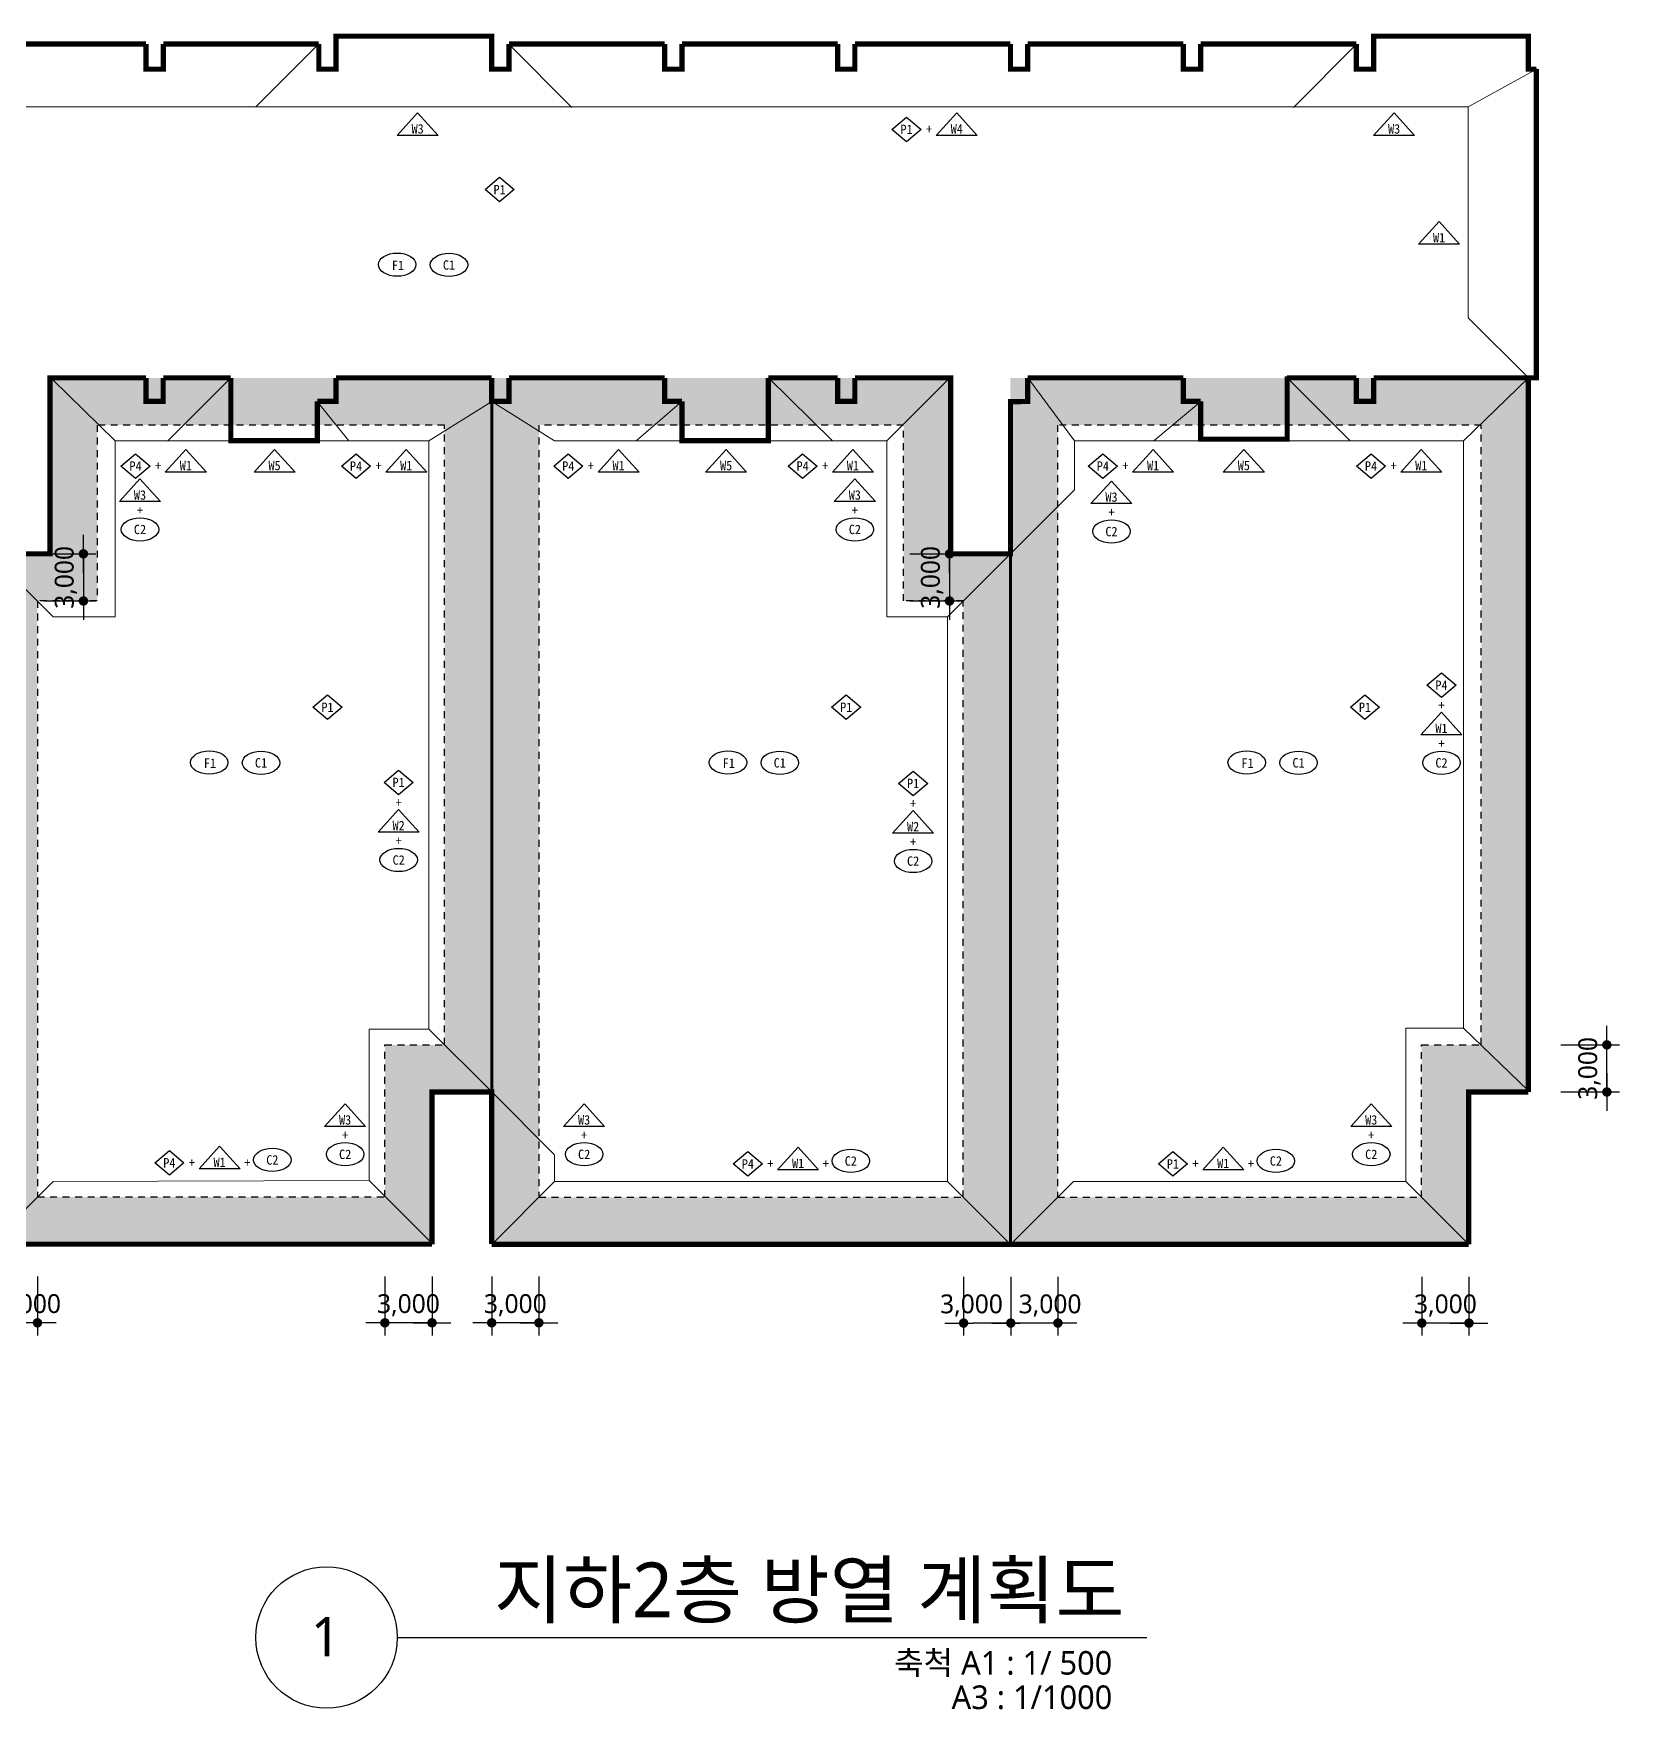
# Model space of a CAD drawing. Header units: millimetres. Extents: x 1915590 to 2257441, y 167795 to 1026436.
# Drawn here: x 2011392 to 2112280, y 170935 to 277602 of the extents above; entities that cross this region are included whole.
import ezdxf
from ezdxf.enums import TextEntityAlignment as Align

# ---------------------------------------------------------------- set-up
doc = ezdxf.new("R2010")
doc.units = ezdxf.units.MM
doc.header["$LTSCALE"] = 5
doc.header["$MEASUREMENT"] = 0
doc.header["$PDSIZE"] = -10
for name, pattern in [('CENTER2', [1.125, 0.75, -0.125, 0.125, -0.125]), ('DASHED', [0.75, 0.5, -0.25]), ('HID', [2, 1.1, -0.9]), ('HIDDEN2', [0.1875, 0.125, -0.0625]), ('PHANTOM2', [1.25, 0.625, -0.125, 0.125, -0.125, 0.125, -0.125])]:
    doc.linetypes.add(name, pattern=pattern)
doc.layers.get('0').update_dxf_attribs({"linetype": 'CONTINUOUS'})
doc.layers.get('Defpoints').update_dxf_attribs({"color": 153, "linetype": 'CONTINUOUS'})
for name, color, linetype, lineweight in [('A-DIMS', 7, 'CONTINUOUS', 25), ('A-XXXX-HATC', 8, 'CONTINUOUS', 18), ('A-XXXX-SYMB', 7, 'CONTINUOUS', 25), ('A-XXXX-TXT1', 3, 'CONTINUOUS', 25), ('S-ELEV-LIN1', 9, 'CONTINUOUS', 20)]:
    doc.layers.add(name, color=color, linetype=linetype, lineweight=lineweight)
for name, color, linetype in [('A-MARK-벽체방열-W1', 3, 'HIDDEN2'), ('A-MARK-벽체방열-W2', 6, 'HIDDEN2'), ('A-MARK-벽체방열-W3', 6, 'CONTINUOUS'), ('A-MARK-벽체방열-W4', 4, 'CONTINUOUS'), ('text', 3, 'CONTINUOUS'), ('일람 벽체', 7, 'CONTINUOUS')]:
    doc.layers.add(name, color=color, linetype=linetype)
doc.styles.add('HY울릉도L', font='')
doc.styles.add('돋움체', font='')
doc.styles.add('맑은고딕', font='malgun.ttf')
doc.styles.get('HY울릉도L').set_extended_font_data('HYwulM')
doc.styles.get('돋움체').set_extended_font_data('DotumChe')
doc.dimstyles.new('CDIM', dxfattribs={"dimtxt": 3, "dimasz": 1.5, "dimexe": 2, "dimexo": 1, "dimgap": 1, "dimtad": 1, "dimdec": 0, "dimrnd": 0.5, "dimzin": 0, "dimdsep": 32, "dimlunit": 6, "dimtxsty": 'HY울릉도L', "dimblk1": '_CIDOT', "dimblk2": '_CIDOT', "dimsah": 1, "dimcen": 5.5, "dimclrd": 2, "dimclre": 2, "dimclrt": 7, "dimadec": 0, "dimazin": 0, "dimtfac": 1, "dimtdec": 0, "dimtix": 1, "dimtmove": 2, "dimatfit": 1, "dimldrblk": '_CIDOT', "dimfxl": 1, "dimtolj": 1, "dimtzin": 0, "dimlwd": -1, "dimarcsym": 0})

# ---------------------------------------------------------------- blocks, each defined once
blk = doc.blocks.new('_CIDOT')
at = {"color": 0, "linetype": 'ByBlock'}
blk.add_line((2, 0), (-1, 0), dxfattribs=at)
at = {"color": 0, "linetype": 'ByBlock', "const_width": 0.5}
blk.add_lwpolyline([(-0.25, 0, 1), (0.25, 0, 1)], format="xyb", close=True, dxfattribs=at)
blk = doc.blocks.new('*D46')
at = {"layer": 'A-DIMS', "lineweight": -2, "transparency": 16777216}
for p, q in [((2008640, 198486), (2008640, 194746)), ((2011640, 198486), (2011640, 194746))]:
    blk.add_line(p, q, dxfattribs=at)
at = {"layer": 'A-DIMS', "transparency": 16777216}
blk.add_line((2011040, 195546), (2009240, 195546), dxfattribs=at)
at = {"layer": 'Defpoints', "color": 0, "transparency": 16777216}
for p in [(2008640, 198886), (2011640, 198886), (2008640, 195546)]:
    blk.add_point(p, dxfattribs=at)
at = {"layer": 'A-DIMS', "transparency": 16777216, "xscale": 600, "yscale": 600, "zscale": 600}
for p, rotation in [((2008640, 195546), 179.9999999996443), ((2011640, 195546), 359.9999999996443)]:
    blk.add_blockref('_CIDOT', p, dxfattribs=dict(at, rotation=rotation))
at = {"layer": 'A-DIMS', "color": 3, "transparency": 16777216, "insert": (2011140, 196660), "char_height": 1200, "attachment_point": 5, "style": '맑은고딕'}
blk.add_mtext('\\A1;3,000', dxfattribs=at)
blk = doc.blocks.new('*D47')
at = {"layer": 'A-DIMS', "lineweight": -2, "transparency": 16777216}
for p, q in [((2033740, 198486), (2033740, 194746)), ((2036740, 198486), (2036740, 194746))]:
    blk.add_line(p, q, dxfattribs=at)
at = {"layer": 'A-DIMS', "transparency": 16777216}
for p, q in [((2033140, 195546), (2032540, 195546)), ((2036740, 195546), (2033740, 195546)), ((2037340, 195546), (2037940, 195546))]:
    blk.add_line(p, q, dxfattribs=at)
at = {"layer": 'Defpoints', "color": 0, "transparency": 16777216}
for p in [(2033740, 198886), (2036740, 198886), (2033740, 195546)]:
    blk.add_point(p, dxfattribs=at)
at = {"layer": 'A-DIMS', "transparency": 16777216, "xscale": 600, "yscale": 600, "zscale": 600}
for p, rotation in [((2033740, 195546), 359.9999999996443), ((2036740, 195546), 179.9999999996443)]:
    blk.add_blockref('_CIDOT', p, dxfattribs=dict(at, rotation=rotation))
at = {"layer": 'A-DIMS', "color": 3, "transparency": 16777216, "insert": (2035240, 196660), "char_height": 1200, "attachment_point": 5, "style": '맑은고딕'}
blk.add_mtext('\\A1;3,000', dxfattribs=at)
blk = doc.blocks.new('*D48')
at = {"layer": 'A-DIMS', "lineweight": -2, "transparency": 16777216}
for p, q in [((2040540, 198486), (2040540, 194746)), ((2043540, 198486), (2043540, 194746))]:
    blk.add_line(p, q, dxfattribs=at)
at = {"layer": 'A-DIMS', "transparency": 16777216}
for p, q in [((2039940, 195546), (2039340, 195546)), ((2043540, 195546), (2040540, 195546)), ((2044140, 195546), (2044740, 195546))]:
    blk.add_line(p, q, dxfattribs=at)
at = {"layer": 'Defpoints', "color": 0, "transparency": 16777216}
for p in [(2040540, 198886), (2043540, 198886), (2040540, 195546)]:
    blk.add_point(p, dxfattribs=at)
at = {"layer": 'A-DIMS', "transparency": 16777216, "xscale": 600, "yscale": 600, "zscale": 600}
for p, rotation in [((2040540, 195546), 359.9999999996443), ((2043540, 195546), 179.9999999996443)]:
    blk.add_blockref('_CIDOT', p, dxfattribs=dict(at, rotation=rotation))
at = {"layer": 'A-DIMS', "color": 3, "transparency": 16777216, "insert": (2042040, 196660), "char_height": 1200, "attachment_point": 5, "style": '맑은고딕'}
blk.add_mtext('\\A1;3,000', dxfattribs=at)
blk = doc.blocks.new('*D49')
at = {"layer": 'A-DIMS', "lineweight": -2, "transparency": 16777216}
for p, q in [((2070558, 198468), (2070558, 194728)), ((2073558, 198468), (2073558, 194728))]:
    blk.add_line(p, q, dxfattribs=at)
at = {"layer": 'A-DIMS', "transparency": 16777216}
blk.add_line((2072958, 195528), (2071158, 195528), dxfattribs=at)
at = {"layer": 'Defpoints', "color": 0, "transparency": 16777216}
for p in [(2070558, 198868), (2073558, 198868), (2070558, 195528)]:
    blk.add_point(p, dxfattribs=at)
at = {"layer": 'A-DIMS', "transparency": 16777216, "xscale": 600, "yscale": 600, "zscale": 600}
for p, rotation in [((2070558, 195528), 179.9999999996443), ((2073558, 195528), 359.9999999996443)]:
    blk.add_blockref('_CIDOT', p, dxfattribs=dict(at, rotation=rotation))
at = {"layer": 'A-DIMS', "color": 3, "transparency": 16777216, "insert": (2071058, 196643), "char_height": 1200, "attachment_point": 5, "style": '맑은고딕'}
blk.add_mtext('\\A1;3,000', dxfattribs=at)
blk = doc.blocks.new('*D50')
at = {"layer": 'A-DIMS', "lineweight": -2, "transparency": 16777216}
for p, q in [((2073558, 198468), (2073558, 194728)), ((2076558, 198468), (2076558, 194728))]:
    blk.add_line(p, q, dxfattribs=at)
at = {"layer": 'A-DIMS', "transparency": 16777216}
blk.add_line((2075958, 195528), (2074158, 195528), dxfattribs=at)
at = {"layer": 'Defpoints', "color": 0, "transparency": 16777216}
for p in [(2073558, 198868), (2076558, 198868), (2073558, 195528)]:
    blk.add_point(p, dxfattribs=at)
at = {"layer": 'A-DIMS', "transparency": 16777216, "xscale": 600, "yscale": 600, "zscale": 600}
for p, rotation in [((2073558, 195528), 179.9999999996443), ((2076558, 195528), 359.9999999996443)]:
    blk.add_blockref('_CIDOT', p, dxfattribs=dict(at, rotation=rotation))
at = {"layer": 'A-DIMS', "color": 3, "transparency": 16777216, "insert": (2076058, 196643), "char_height": 1200, "attachment_point": 5, "style": '맑은고딕'}
blk.add_mtext('\\A1;3,000', dxfattribs=at)
blk = doc.blocks.new('*D51')
at = {"layer": 'A-DIMS', "lineweight": -2, "transparency": 16777216}
for p, q in [((2099708, 198468), (2099708, 194728)), ((2102708, 198468), (2102708, 194728))]:
    blk.add_line(p, q, dxfattribs=at)
at = {"layer": 'A-DIMS', "transparency": 16777216}
for p, q in [((2099108, 195528), (2098508, 195528)), ((2102708, 195528), (2099708, 195528)), ((2103308, 195528), (2103908, 195528))]:
    blk.add_line(p, q, dxfattribs=at)
at = {"layer": 'Defpoints', "color": 0, "transparency": 16777216}
for p in [(2099708, 198868), (2102708, 198868), (2099708, 195528)]:
    blk.add_point(p, dxfattribs=at)
at = {"layer": 'A-DIMS', "transparency": 16777216, "xscale": 600, "yscale": 600, "zscale": 600}
for p, rotation in [((2099708, 195528), 359.9999999996443), ((2102708, 195528), 179.9999999996443)]:
    blk.add_blockref('_CIDOT', p, dxfattribs=dict(at, rotation=rotation))
at = {"layer": 'A-DIMS', "color": 3, "transparency": 16777216, "insert": (2101208, 196643), "char_height": 1200, "attachment_point": 5, "style": '맑은고딕'}
blk.add_mtext('\\A1;3,000', dxfattribs=at)
blk = doc.blocks.new('*D52')
at = {"layer": 'A-DIMS', "transparency": 16777216}
for p, q in [((2111480, 213836), (2111480, 214436)), ((2111480, 210236), (2111480, 213236)), ((2111480, 209636), (2111480, 209036))]:
    blk.add_line(p, q, dxfattribs=at)
at = {"layer": 'A-DIMS', "lineweight": -2, "transparency": 16777216}
for p, q in [((2108540, 213236), (2112280, 213236)), ((2108540, 210236), (2112280, 210236))]:
    blk.add_line(p, q, dxfattribs=at)
at = {"layer": 'Defpoints', "color": 0, "transparency": 16777216}
for p in [(2108140, 213236), (2111480, 213236), (2108140, 210236)]:
    blk.add_point(p, dxfattribs=at)
at = {"layer": 'A-DIMS', "transparency": 16777216, "xscale": 600, "yscale": 600, "zscale": 600}
for p, rotation in [((2111480, 213236), 270), ((2111480, 210236), 90)]:
    blk.add_blockref('_CIDOT', p, dxfattribs=dict(at, rotation=rotation))
at = {"layer": 'A-DIMS', "color": 3, "transparency": 16777216, "insert": (2110366, 211736), "char_height": 1200, "attachment_point": 5, "rotation": 90, "style": '맑은고딕'}
blk.add_mtext('\\A1;3,000', dxfattribs=at)
blk = doc.blocks.new('*D55')
at = {"layer": 'A-DIMS', "transparency": 16777216}
for p, q in [((2014565, 245086), (2014565, 245686)), ((2014565, 244486), (2014565, 241486)), ((2014565, 240886), (2014565, 240286))]:
    blk.add_line(p, q, dxfattribs=at)
at = {"layer": 'A-DIMS', "lineweight": -2, "transparency": 16777216}
for p, q in [((2012040, 244486), (2015365, 244486)), ((2012040, 241486), (2015365, 241486))]:
    blk.add_line(p, q, dxfattribs=at)
at = {"layer": 'Defpoints', "color": 0, "transparency": 16777216}
for p in [(2011640, 244486), (2011640, 241486), (2014565, 241486)]:
    blk.add_point(p, dxfattribs=at)
at = {"layer": 'A-DIMS', "transparency": 16777216, "xscale": 600, "yscale": 600, "zscale": 600}
for p, rotation in [((2014565, 244486), 270), ((2014565, 241486), 90)]:
    blk.add_blockref('_CIDOT', p, dxfattribs=dict(at, rotation=rotation))
at = {"layer": 'A-DIMS', "color": 3, "transparency": 16777216, "insert": (2013450, 242986), "char_height": 1200, "attachment_point": 5, "rotation": 90, "style": '맑은고딕'}
blk.add_mtext('\\A1;3,000', dxfattribs=at)
blk = doc.blocks.new('*D56')
at = {"layer": 'A-DIMS', "transparency": 16777216}
for p, q in [((2069665, 245086), (2069665, 245686)), ((2069665, 244486), (2069665, 241486)), ((2069665, 240886), (2069665, 240286))]:
    blk.add_line(p, q, dxfattribs=at)
at = {"layer": 'A-DIMS', "lineweight": -2, "transparency": 16777216}
for p, q in [((2067140, 244486), (2070465, 244486)), ((2067140, 241486), (2070465, 241486))]:
    blk.add_line(p, q, dxfattribs=at)
at = {"layer": 'Defpoints', "color": 0, "transparency": 16777216}
for p in [(2066740, 244486), (2066740, 241486), (2069665, 241486)]:
    blk.add_point(p, dxfattribs=at)
at = {"layer": 'A-DIMS', "transparency": 16777216, "xscale": 600, "yscale": 600, "zscale": 600}
for p, rotation in [((2069665, 244486), 270), ((2069665, 241486), 90)]:
    blk.add_blockref('_CIDOT', p, dxfattribs=dict(at, rotation=rotation))
at = {"layer": 'A-DIMS', "color": 3, "transparency": 16777216, "insert": (2068550, 242986), "char_height": 1200, "attachment_point": 5, "rotation": 90, "style": '맑은고딕'}
blk.add_mtext('\\A1;3,000', dxfattribs=at)

msp = doc.modelspace()

# ---------------------------------------------------------------- hatches: boundary and pattern name
at = {"layer": 'A-XXXX-HATC'}
h = msp.add_hatch(dxfattribs=at)
h.set_pattern_fill('ANSI33', color=256, scale=5000)
h.paths.add_polyline_path([(2008640.1, 255685.7), (1975690.1, 255685.7), (1975690.1, 210235.7), (1979490.1, 210235.7), (1979490.1, 200553.2), (2008640.1, 200553.2)])
h.paths.add_polyline_path([(2005640.1, 252685.7), (2005640.1, 203553.2), (1982490.1, 203553.2), (1982490.1, 213235.7), (1978690.1, 213235.7), (1978690.1, 252685.7)], flags=16)
h.paths.add_polyline_path([(2040540.1, 255685.7), (2012440.1, 255685.7), (2012440.1, 244485.7), (2008640.1, 244485.7), (2008640.1, 200553.2), (2036740.1, 200553.2), (2036740.1, 210235.7), (2040540.1, 210235.7)])
h.paths.add_polyline_path([(2037540.1, 252685.7), (2037540.1, 213235.7), (2033740.1, 213235.7), (2033740.1, 203553.2), (2011640.1, 203553.2), (2011640.1, 241485.7), (2015440.1, 241485.7), (2015440.1, 252685.7)], flags=16)
h.paths.add_polyline_path([(2069740.1, 255685.7), (2040540.1, 255685.7), (2040540.1, 210235.7), (2040540.1, 200535.7), (2073540.1, 200535.7), (2073540.1, 244485.7), (2069740.1, 244485.7)])
h.paths.add_polyline_path([(2066740.1, 252685.7), (2066740.1, 241485.7), (2070540.1, 241485.7), (2070540.1, 203535.7), (2043540.1, 203535.7), (2043540.1, 252685.7)], flags=16)
h.paths.add_polyline_path([(2106490.1, 255685.7), (2073540.1, 255685.7), (2073540.1, 200535.7), (2102690.1, 200535.7), (2102690.1, 210235.7), (2106490.1, 210235.7)])
h.paths.add_polyline_path([(2103490.1, 252685.7), (2103490.1, 213235.7), (2099690.1, 213235.7), (2099690.1, 203535.7), (2076540.1, 203535.7), (2076540.1, 252685.7)], flags=16)

# ---------------------------------------------------------------- linework, layer by layer
at = {"layer": 'A-MARK-벽체방열-W1', "linetype": 'DASHED', "ltscale": 200, "const_width": 200}
for points in [[(2040540.1, 210235.7), (2040540.1, 254185.7)], [(2073540.1, 200535.7), (2073540.1, 244485.7)]]:
    msp.add_lwpolyline(points, dxfattribs=at)
at = {"layer": 'A-MARK-벽체방열-W2', "ltscale": 300, "const_width": 333.3}
for points in [[(2106990.1, 275335.7), (2106990.1, 255685.7), (2106490.1, 255685.7)], [(2018540.1, 255685.7), (2012440.1, 255685.7), (2012440.1, 254485.7)], [(2023940.1, 255685.7), (2019640.1, 255685.7)], [(2040540.1, 255685.7), (2030640.1, 255685.7)], [(2051540.1, 255685.7), (2041640.1, 255685.7)], [(2062540.1, 255685.7), (2058140.1, 255685.7)], [(2069740.1, 254485.7), (2069740.1, 255685.7), (2063640.1, 255685.7)], [(2084540.1, 255685.7), (2074640.1, 255685.7)], [(2095540.1, 255685.7), (2091140.1, 255685.7)], [(2106490.1, 210235.7), (2106490.1, 255685.7), (2096640.1, 255685.7)], [(1979490.1, 200553.2), (2036740.1, 200553.2)], [(2040540.1, 200535.7), (2102690.1, 200535.7)]]:
    msp.add_lwpolyline(points, dxfattribs=at)
at = {"layer": 'A-MARK-벽체방열-W3', "linetype": 'PHANTOM2', "ltscale": 300, "const_width": 333.3}
for points in [[(2029540.1, 276935.7), (2029540.1, 275335.7), (2030640.1, 275335.7), (2030640.1, 277435.7), (2040540.1, 277435.7), (2040540.1, 275335.7), (2041640.1, 275335.7), (2041640.1, 276935.7)], [(2095540.1, 276935.7), (2095540.1, 275335.7), (2096640.1, 275335.7), (2096640.1, 277435.7), (2106490.1, 277435.7), (2106490.1, 275335.7), (2106990.1, 275335.7)], [(2007540.1, 255685.7), (2007540.1, 254185.7), (2008640.1, 254185.7), (2008640.1, 244485.7), (2012440.1, 244485.7), (2012440.1, 254485.7)], [(2030640.1, 255685.7), (2030640.1, 254185.7), (2029440.1, 254185.7)], [(2040540.1, 255685.7), (2040540.1, 254185.7), (2041640.1, 254185.7), (2041640.1, 255685.7)], [(2074640.1, 255685.7), (2074640.1, 254185.7), (2073540.1, 254168.2), (2073540.1, 244485.7), (2069740.1, 244485.7), (2069740.1, 254485.7)], [(2036740.1, 200535.7), (2036740.1, 210235.7), (2040540.1, 210235.7), (2040540.1, 200553.2)], [(2102690.1, 200535.7), (2102690.1, 210235.7), (2106490.1, 210235.7)]]:
    msp.add_lwpolyline(points, dxfattribs=at)
at = {"layer": 'A-MARK-벽체방열-W3', "linetype": 'PHANTOM2', "ltscale": 150, "const_width": 333.3}
for points in [[(2018544.6, 276935.7), (2018544.6, 275335.7), (2019644.6, 275335.7), (2019644.6, 276935.7)], [(2051540.1, 276935.7), (2051540.1, 275335.7), (2052640.1, 275335.7), (2052640.1, 276935.7)], [(2062540.1, 276935.7), (2062540.1, 275335.7), (2063640.1, 275335.7), (2063640.1, 276935.7)], [(2073540.1, 276935.7), (2073540.1, 275335.7), (2074640.1, 275335.7), (2074640.1, 276935.7)], [(2084540.1, 276935.7), (2084540.1, 275335.7), (2085640.1, 275335.7), (2085640.1, 276935.7)], [(2018540.1, 255685.7), (2018540.1, 254185.7), (2019640.1, 254185.7), (2019640.1, 255685.7)], [(2051540.1, 255685.7), (2051540.1, 254185.7), (2052640.1, 254185.7)], [(2062540.1, 255685.7), (2062540.1, 254185.7), (2063640.1, 254185.7), (2063640.1, 255685.7)], [(2084540.1, 255685.7), (2084540.1, 254185.7), (2085640.1, 254185.7)], [(2095540.1, 255685.7), (2095540.1, 254185.7), (2096640.1, 254185.7), (2096640.1, 255685.7)]]:
    msp.add_lwpolyline(points, dxfattribs=at)
at = {"layer": 'A-MARK-벽체방열-W3', "linetype": 'HID', "ltscale": 80}
for points in [[(2037540.1, 252685.7), (2015440.1, 252685.7), (2015440.1, 241485.7), (2011640.1, 241485.7), (2011640.1, 203553.2), (2033740.1, 203553.2), (2033740.1, 213235.7), (2037540.1, 213235.7)], [(2066740.1, 252685.7), (2043540.1, 252685.7), (2043540.1, 203535.7), (2070540.1, 203535.7), (2070540.1, 241485.7), (2066740.1, 241485.7)], [(2103490.1, 252685.7), (2076540.1, 252685.7), (2076540.1, 203535.7), (2099690.1, 203535.7), (2099690.1, 213235.7), (2103490.1, 213235.7)]]:
    msp.add_lwpolyline(points, close=True, dxfattribs=at)
at = {"layer": 'A-MARK-벽체방열-W4', "const_width": 333.3}
for points in [[(2008640.1, 276935.7), (2018540.1, 276935.7)], [(2029540.1, 276935.7), (2019640.1, 276935.7)], [(2041640.1, 276935.7), (2051540.1, 276935.7)], [(2062540.1, 276935.7), (2052640.1, 276935.7)], [(2063640.1, 276935.7), (2073540.1, 276935.7)], [(2084540.1, 276935.7), (2074640.1, 276935.7)], [(2085640.1, 276935.7), (2095540.1, 276935.7)]]:
    msp.add_lwpolyline(points, dxfattribs=at)
at = {"layer": 'A-MARK-벽체방열-W4', "linetype": 'CENTER2', "ltscale": 200, "const_width": 333}
for points in [[(2023940.1, 255685.7), (2023940.1, 251685.7), (2029440.1, 251685.7), (2029440.1, 254185.7)], [(2058140.1, 255685.7), (2058140.1, 251685.7), (2052640.1, 251685.7), (2052640.1, 254185.7)], [(2091140.1, 255785.7), (2091140.1, 251785.7), (2085640.1, 251785.7), (2085640.1, 254185.7)]]:
    msp.add_lwpolyline(points, dxfattribs=at)
at = {"layer": 'A-XXXX-SYMB'}
msp.add_line((2034532.8, 175515.1), (2082222, 175515.1), dxfattribs=at)
msp.add_circle((2030032.8, 175515.1), 4500, dxfattribs=at)
at = {"layer": 'S-ELEV-LIN1'}
for p, q in [((2029540.1, 276935.7), (2025540.1, 272935.7)), ((2041642.1, 276903.7), (2045642.1, 272903.7)), ((2095538.1, 276903.7), (2091538.1, 272903.7)), ((2107038.1, 275353.7), (2102665.1, 272935.7)), ((2012590.1, 255585.7), (2016590.1, 251685.7)), ((2023940.1, 255685.7), (2019940.1, 251685.7)), ((2058140.1, 255685.7), (2062215.1, 251685.7)), ((2065665.1, 251685.7), (2069590.1, 255610.7)), ((2077615.1, 251685.7), (2074640.1, 255685.7)), ((2091149.5, 255685.7), (2095149.5, 251685.7)), ((2102365.1, 251685.7), (2106490.1, 255685.7)), ((2029440.1, 254185.7), (2031458.1, 251685.7)), ((2040540.1, 254185.7), (2036540.1, 251685.7)), ((2052640.1, 254185.7), (2049727.6, 251685.7)), ((2085640.1, 254185.7), (2082662, 251685.7)), ((2040540.1, 210235.7), (2036540.1, 214235.7)), ((2102365.1, 214294.6), (2106490.1, 210310.7)), ((2044540.1, 206235.7), (2040540.1, 210235.7)), ((2036740.1, 200603.2), (2032740.1, 204603.2)), ((2044540.1, 204535.7), (2040540.1, 200535.7)), ((2069540.1, 204535.7), (2073540.1, 200535.7)), ((2098690.1, 204535.7), (2102690.1, 200535.7))]:
    msp.add_line(p, q, dxfattribs=at)
for points in [[(1979690.1, 259685.7), (1979690.1, 267790.8), (1990640.1, 267790.8), (1990640.1, 272935.7), (2102665.1, 272935.7), (2102665.1, 259510.7), (2106490.1, 255685.7)], [(2040540.1, 254185.7), (2044540.1, 251685.7), (2065665.1, 251685.7), (2065665.1, 240485.7), (2069540.1, 240485.7), (2069540.1, 204535.7), (2044540.1, 204535.7), (2044540.1, 206235.7)], [(2008640.1, 200535.7), (2012640.1, 204535.7), (2032740.1, 204603.2), (2032740.1, 214235.7), (2036540.1, 214235.7), (2036540.1, 251685.7), (2016590.1, 251685.7), (2016590.1, 240485.7), (2012640.1, 240485.7), (2008640.1, 244485.7)], [(2069540.1, 240485.7), (2077615.1, 248560.7), (2077615.1, 251685.7), (2102365.1, 251685.7), (2102365.1, 214294.6), (2098690.1, 214294.6), (2098690.1, 204535.7), (2077540.1, 204535.7), (2073540.1, 200535.7)]]:
    msp.add_lwpolyline(points, dxfattribs=at)
at = {"layer": '일람 벽체'}
for points in [[(2037132.8, 271119.2), (2034522.3, 271119.2), (2035827.6, 272557.6)], [(2067853.3, 271500.9), (2066925.7, 270717.2), (2065998, 271500.9), (2066925.7, 272284.5)], [(2071429.3, 271119.2), (2068818.8, 271119.2), (2070124, 272557.6)], [(2099250.8, 271119.2), (2096640.3, 271119.2), (2097945.5, 272557.6)], [(2041967.7, 267669.3), (2041040.1, 266885.7), (2040112.4, 267669.3), (2041040.1, 268453)], [(2102109.3, 264192.1), (2099498.7, 264192.1), (2100804, 265630.4)], [(2018810.4, 250072), (2017882.7, 249288.3), (2016955, 250072), (2017882.7, 250855.6)], [(2022386.4, 249690.3), (2019775.8, 249690.3), (2021081.1, 251128.7)], [(2028028.7, 249690.3), (2025418.1, 249690.3), (2026723.4, 251128.7)], [(2032833.7, 250072), (2031906.1, 249288.3), (2030978.4, 250072), (2031906.1, 250855.6)], [(2036409.7, 249690.3), (2033799.2, 249690.3), (2035104.5, 251128.7)], [(2046338.8, 250072), (2045411.1, 249288.3), (2044483.5, 250072), (2045411.1, 250855.6)], [(2049914.8, 249690.3), (2047304.2, 249690.3), (2048609.5, 251128.7)], [(2056755.5, 249690.3), (2054144.9, 249690.3), (2055450.2, 251128.7)], [(2061245.4, 250072), (2060317.7, 249288.3), (2059390, 250072), (2060317.7, 250855.6)], [(2064821.4, 249690.3), (2062210.8, 249690.3), (2063516.1, 251128.7)], [(2080342.7, 250072), (2079415.1, 249288.3), (2078487.4, 250072), (2079415.1, 250855.6)], [(2083918.7, 249690.3), (2081308.1, 249690.3), (2082613.4, 251128.7)], [(2089690.5, 249690.3), (2087079.9, 249690.3), (2088385.2, 251128.7)], [(2097403, 250072), (2096475.3, 249288.3), (2095547.6, 250072), (2096475.3, 250855.6)], [(2100979, 249690.3), (2098368.4, 249690.3), (2099673.7, 251128.7)], [(2019467.7, 247814.6), (2016857.1, 247814.6), (2018162.4, 249253)], [(2064943.7, 247814.6), (2062333.1, 247814.6), (2063638.4, 249253)], [(2081267.9, 247682.5), (2078657.3, 247682.5), (2079962.6, 249120.8)], [(2101884.3, 236125.6), (2100956.6, 235341.9), (2100029, 236125.6), (2100956.6, 236909.3)], [(2031017.7, 234719.3), (2030090.1, 233935.7), (2029162.4, 234719.3), (2030090.1, 235503)], [(2064017.7, 234719.3), (2063090.1, 233935.7), (2062162.4, 234719.3), (2063090.1, 235503)], [(2097017.7, 234719.3), (2096090.1, 233935.7), (2095162.4, 234719.3), (2096090.1, 235503)], [(2102261.9, 232960.7), (2099651.3, 232960.7), (2100956.6, 234399)], [(2035544.6, 229940.6), (2034616.9, 229156.9), (2033689.2, 229940.6), (2034616.9, 230724.3)], [(2068272.6, 229873.1), (2067344.9, 229089.4), (2066417.2, 229873.1), (2067344.9, 230656.8)], [(2035922.2, 226775.7), (2033311.6, 226775.7), (2034616.9, 228214.1)], [(2068650.2, 226708.2), (2066039.6, 226708.2), (2067344.9, 228146.6)], [(2032517.3, 208043.9), (2029906.7, 208043.9), (2031212, 209482.3)], [(2047720.8, 208043.9), (2045110.2, 208043.9), (2046415.5, 209482.3)], [(2097793.2, 208043.9), (2095182.7, 208043.9), (2096487.9, 209482.3)], [(2020960.4, 205726.2), (2020032.7, 204942.5), (2019105.1, 205726.2), (2020032.7, 206509.9)], [(2024536.4, 205344.6), (2021925.8, 205344.6), (2023231.1, 206782.9)], [(2057760.4, 205658.7), (2056832.7, 204875), (2055905.1, 205658.7), (2056832.7, 206442.4)], [(2061336.4, 205277.1), (2058725.8, 205277.1), (2060031.1, 206715.4)], [(2084801.9, 205658.7), (2083874.3, 204875), (2082946.6, 205658.7), (2083874.3, 206442.4)], [(2088377.9, 205277.1), (2085767.3, 205277.1), (2087072.6, 206715.4)]]:
    msp.add_lwpolyline(points, close=True, dxfattribs=at)
for centre in [(2034526.1, 262891.5), (2037821.8, 262874.5), (2018165.3, 246042.2), (2063641.4, 246042.2), (2079965.5, 245910), (2022569.4, 231205.1), (2025865.1, 231188.2), (2055569.4, 231205.1), (2058865.1, 231188.2), (2088569.4, 231205.1), (2091865.1, 231188.2), (2100959.6, 231188.2), (2034619.8, 225003.2), (2067347.8, 224935.7), (2031214.9, 206271.5), (2046418.4, 206271.5), (2096490.9, 206271.5), (2026583.3, 205916.4), (2063383.3, 205848.9), (2090424.8, 205848.9)]:
    msp.add_ellipse(centre, major_axis=(-1192.8, 0), ratio=0.62025674, dxfattribs=at)

# ---------------------------------------------------------------- texts
at = {"layer": 'A-XXXX-TXT1', "style": '맑은고딕'}
msp.add_text('지하2층 방열 계획도', height=3500, dxfattribs=at).set_placement((2080793, 175741.5), align=Align.BOTTOM_RIGHT)
msp.add_text('1', height=2500, dxfattribs=at).set_placement((2029975, 175568.5), align=Align.MIDDLE)
for s, p in [('축척 A1 : 1/ 500', (2080014.2, 174653.7)), ('A3 : 1/1000', (2080014.2, 172464.5))]:
    msp.add_text(s, height=1500, dxfattribs=at).set_placement(p, align=Align.TOP_RIGHT)
at = {"layer": 'text', "style": '돋움체'}
for s, p in [('W3', (2035827.6, 271538.1)), ('P1', (2066925.7, 271500.9)), ('+', (2068361.3, 271525.7)), ('W4', (2070124, 271538.1)), ('W3', (2097945.5, 271538.1)), ('P1', (2041040.1, 267669.3)), ('W1', (2100804, 264610.9)), ('F1', (2034574.4, 262849.2)), ('C1', (2037821.8, 262871.7)), ('P4', (2017882.7, 250072)), ('+', (2019318.3, 250096.8)), ('W1', (2021081.1, 250109.2)), ('W5', (2026723.4, 250109.2)), ('P4', (2031906.1, 250072)), ('+', (2033341.7, 250096.8)), ('W1', (2035104.5, 250109.2)), ('P4', (2045411.1, 250072)), ('+', (2046846.7, 250096.8)), ('W1', (2048609.5, 250109.2)), ('W5', (2055450.2, 250109.2)), ('P4', (2060317.7, 250072)), ('+', (2061753.3, 250096.8)), ('W1', (2063516.1, 250109.2)), ('P4', (2079415.1, 250072)), ('+', (2080850.7, 250096.8)), ('W1', (2082613.4, 250109.2)), ('W5', (2088385.2, 250109.2)), ('P4', (2096475.3, 250072)), ('+', (2097910.9, 250096.8)), ('W1', (2099673.7, 250109.2)), ('W3', (2018162.4, 248233.5)), ('+', (2018162.4, 247267.1)), ('W3', (2063638.4, 248233.5)), ('+', (2063638.4, 247267.1)), ('W3', (2079962.6, 248101.3)), ('+', (2079962.6, 247134.9)), ('C2', (2018165.3, 246039.4)), ('C2', (2063641.4, 246039.4)), ('C2', (2079965.5, 245907.2)), ('P4', (2100956.6, 236125.6)), ('P1', (2030090.1, 234719.3)), ('P1', (2063090.1, 234719.3)), ('P1', (2096090.1, 234719.3)), ('+', (2100956.6, 234857.7)), ('W1', (2100956.6, 233379.5)), ('+', (2100956.6, 232413.1)), ('C1', (2025865.1, 231185.4)), ('C1', (2058865.1, 231185.4)), ('C1', (2091865.1, 231185.4)), ('C2', (2100959.6, 231185.4)), ('F1', (2022617.7, 231162.8)), ('F1', (2055617.7, 231162.8)), ('F1', (2088617.7, 231162.8)), ('P1', (2034616.9, 229940.6)), ('P1', (2067344.9, 229873.1)), ('+', (2034616.9, 228672.8)), ('+', (2067344.9, 228605.3)), ('W2', (2034616.9, 227194.5)), ('W2', (2067344.9, 227127)), ('+', (2034616.9, 226228.1)), ('+', (2067344.9, 226160.6)), ('C2', (2034619.8, 225000.4)), ('C2', (2067347.8, 224932.9)), ('W3', (2031212, 208462.8)), ('W3', (2046415.5, 208462.8)), ('W3', (2096487.9, 208462.8)), ('+', (2031212, 207496.4)), ('+', (2046415.5, 207496.4)), ('+', (2096487.9, 207496.4)), ('P4', (2020032.7, 205726.2)), ('+', (2021468.4, 205751)), ('W1', (2023231.1, 205763.4)), ('+', (2024993.9, 205751)), ('C2', (2026583.3, 205913.6)), ('C2', (2031214.9, 206268.7)), ('C2', (2046418.4, 206268.7)), ('P4', (2056832.7, 205658.7)), ('+', (2058268.4, 205683.5)), ('W1', (2060031.1, 205695.9)), ('+', (2061793.9, 205683.5)), ('C2', (2063383.3, 205846.1)), ('P1', (2083874.3, 205658.7)), ('+', (2085309.9, 205683.5)), ('W1', (2087072.6, 205695.9)), ('+', (2088835.4, 205683.5)), ('C2', (2090424.8, 205846.1)), ('C2', (2096490.9, 206268.7))]:
    msp.add_text(s, height=600, dxfattribs=at).set_placement(p, align=Align.MIDDLE_CENTER)

# ---------------------------------------------------------------- dimensions: what is measured, and where the dimension line sits
at = {"layer": 'A-DIMS'}
for p1, p2, distance, picture, middle in [((2011640.1, 244485.7), (2011640.1, 241485.7), 2924.7, '*D55', (2013450.5, 242985.7)), ((2066740.1, 244485.7), (2066740.1, 241485.7), 2924.7, '*D56', (2068550.5, 242985.7)), ((2108140.1, 210235.7), (2108140.1, 213235.7), -3339.9, '*D52', (2110365.7, 211735.7)), ((2036740.1, 198885.7), (2033740.1, 198885.7), 3339.9, '*D47', (2035240.1, 196660)), ((2043540.1, 198885.7), (2040540.1, 198885.7), 3339.9, '*D48', (2042040.1, 196660)), ((2102707.6, 198868.2), (2099707.6, 198868.2), 3339.9, '*D51', (2101207.6, 196642.5))]:
    dim = msp.add_aligned_dim(p1=p1, p2=p2, distance=distance, dimstyle='CDIM', override={"dimscale": 400, "dimtxsty": '맑은고딕', "dimclrd": 256, "dimclre": 256, "dimclrt": 3}, dxfattribs=at)
    dim.commit()
    dim.dimension.update_dxf_attribs({"geometry": picture, "text_midpoint": middle})
for base, p1, p2, picture, middle in [((2008640.1, 195545.8), (2011640.1, 198885.7), (2008640.1, 198885.7), '*D46', (2011140.1, 196660)), ((2070557.6, 195528.3), (2073557.6, 198868.2), (2070557.6, 198868.2), '*D49', (2071057.6, 196642.5)), ((2073557.6, 195528.3), (2076557.6, 198868.2), (2073557.6, 198868.2), '*D50', (2076057.6, 196642.5))]:
    dim = msp.add_linear_dim(base=base, p1=p1, p2=p2, angle=180, dimstyle='CDIM', override={"dimscale": 400, "dimtxsty": '맑은고딕', "dimclrd": 256, "dimclre": 256, "dimclrt": 3}, dxfattribs=at)
    dim.commit()
    dim.dimension.update_dxf_attribs({"geometry": picture, "text_midpoint": middle, "dimtype": 161})

doc.saveas('drawing.dxf')
